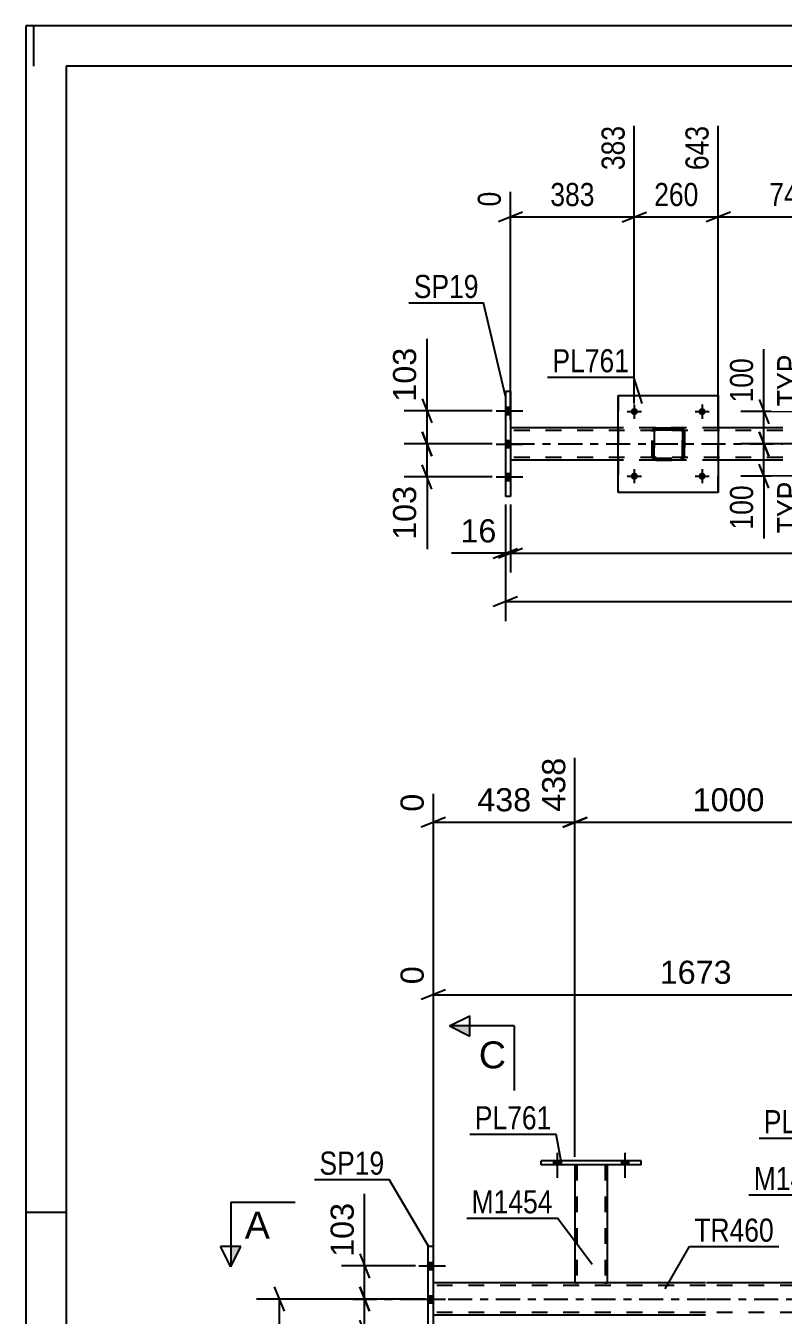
# Model space of a CAD drawing. Header units: millimetres. Extents: x 0 to 841, y 0 to 594.
# Drawn here: x 0 to 93.9, y 434.3 to 594 of the extents above; entities that cross this region are included whole.
import ezdxf

# ---------------------------------------------------------------- set-up
doc = ezdxf.new("R2010")
doc.units = ezdxf.units.MM
doc.linetypes.add('DXK_LINE_DOT2', pattern=[3.9198, 1.9599, -1.9599])
doc.linetypes.add('DXK_LINE_DOT3', pattern=[5.9187, 2.979, -0.9799, 0.9799, -0.9799])
doc.styles.add('Arial', font='ARIAL.TTF', dxfattribs={"height": 0.2})
doc.styles.add('Arial Narrow', font='ARIALN.TTF', dxfattribs={"height": 0.2})

# ---------------------------------------------------------------- blocks, each defined once
blk = doc.blocks.new('Unknown-318465270-1113')
at = {"color": 5, "linetype": 'Continuous'}
for p, q in [((841, 594), (0, 594)), ((0, 594), (0, 0)), ((1, 589), (1, 594)), ((836, 589), (5, 589)), ((5, 589), (5, 5)), ((5, 447), (0, 447))]:
    blk.add_line(p, q, dxfattribs=at)
blk = doc.blocks.new('Part-318465270-4430 - 4424')
at = {"color": 2, "linetype": 'Continuous'}
for p, q in [((49.87, 429.78), (49.87, 442.78)), ((50.51, 442.78), (49.87, 442.78)), ((50.51, 429.78), (50.51, 442.78)), ((49.87, 429.78), (50.51, 429.78))]:
    blk.add_line(p, q, dxfattribs=at)
blk = doc.blocks.new('Bolt-318465270-4608 - 4424')
at = {"linetype": 'Continuous'}
for points in [[(50.51, 439.94), (50.51, 440.82), (49.87, 440.82), (49.87, 439.94)], [(50.51, 439.94), (50.51, 440.82), (49.87, 440.82), (49.87, 439.94)], [(50.51, 439.94), (50.51, 440.82), (49.87, 440.82), (49.87, 439.94)], [(50.51, 435.82), (50.51, 436.7), (49.87, 436.7), (49.87, 435.82)], [(50.51, 435.82), (50.51, 436.7), (49.87, 436.7), (49.87, 435.82)], [(50.51, 431.74), (50.51, 432.62), (49.87, 432.62), (49.87, 431.74)], [(50.51, 431.74), (50.51, 432.62), (49.87, 432.62), (49.87, 431.74)], [(50.51, 431.74), (50.51, 432.62), (49.87, 432.62), (49.87, 431.74)]]:
    blk.add_hatch(color=1, dxfattribs=at).paths.add_polyline_path(points)
at = {"color": 1, "linetype": 'Continuous'}
for p, q in [((49.87, 440.82), (50.51, 440.82)), ((49.87, 440.82), (50.51, 440.82)), ((49.87, 440.82), (50.51, 440.82)), ((48.71, 440.38), (52.03, 440.38)), ((48.71, 440.38), (52.03, 440.38)), ((48.71, 440.38), (52.03, 440.38)), ((49.87, 439.94), (50.51, 439.94)), ((49.87, 439.94), (50.51, 439.94)), ((49.87, 439.94), (50.51, 439.94)), ((48.71, 436.26), (52.03, 436.26)), ((48.71, 436.26), (52.03, 436.26)), ((49.87, 436.7), (50.51, 436.7)), ((49.87, 436.7), (50.51, 436.7)), ((49.87, 435.82), (50.51, 435.82)), ((49.87, 435.82), (50.51, 435.82)), ((48.71, 432.18), (52.03, 432.18)), ((48.71, 432.18), (52.03, 432.18)), ((48.71, 432.18), (52.03, 432.18)), ((49.87, 432.62), (50.51, 432.62)), ((49.87, 432.62), (50.51, 432.62)), ((49.87, 432.62), (50.51, 432.62)), ((49.87, 431.74), (50.51, 431.74)), ((49.87, 431.74), (50.51, 431.74)), ((49.87, 431.74), (50.51, 431.74))]:
    blk.add_line(p, q, dxfattribs=at)
blk = doc.blocks.new('Bolt-318465270-4866 - 4424')
at = {"linetype": 'Continuous'}
for points in [[(65.41, 452.92), (66.29, 452.92), (66.29, 453.4), (65.41, 453.4)], [(73.81, 452.92), (74.69, 452.92), (74.69, 453.4), (73.81, 453.4)]]:
    blk.add_hatch(color=1, dxfattribs=at).paths.add_polyline_path(points)
at = {"color": 1, "linetype": 'Continuous'}
for p, q in [((65.85, 454.4), (65.85, 451.28)), ((74.25, 454.4), (74.25, 451.28)), ((65.41, 453.4), (65.41, 452.92)), ((66.29, 453.4), (66.29, 452.92)), ((73.81, 453.4), (73.81, 452.92)), ((74.69, 453.4), (74.69, 452.92))]:
    blk.add_line(p, q, dxfattribs=at)
blk = doc.blocks.new('Part-318465270-4756 - 4424')
at = {"color": 2, "linetype": 'Continuous'}
for p, q in [((68.05, 452.92), (68.04, 438.28)), ((72.05, 452.92), (72.04, 438.28)), ((68.08, 438.28), (68.04, 438.28)), ((68.18, 438.28), (68.08, 438.28)), ((68.34, 438.28), (68.18, 438.28)), ((71.75, 438.28), (68.34, 438.28)), ((71.9, 438.28), (71.75, 438.28)), ((72.01, 438.28), (71.9, 438.28)), ((72.04, 438.28), (72.01, 438.28))]:
    blk.add_line(p, q, dxfattribs=at)
at = {"color": 7, "linetype": 'DXK_LINE_DOT2'}
for p, q in [((68.05, 452.92), (68.05, 452.92)), ((68.05, 452.92), (68.05, 452.92)), ((68.05, 452.92), (68.05, 452.92)), ((68.09, 452.92), (68.05, 452.92)), ((68.05, 452.92), (68.09, 452.92)), ((68.19, 452.92), (68.09, 452.92)), ((68.09, 452.92), (68.19, 452.92)), ((68.31, 452.92), (68.19, 452.92)), ((68.19, 452.92), (68.35, 452.92)), ((68.29, 452.92), (68.28, 438.28)), ((68.29, 452.92), (68.29, 452.92)), ((68.31, 452.92), (68.29, 452.92)), ((68.29, 452.92), (68.31, 452.92)), ((71.75, 452.92), (68.31, 452.92)), ((68.36, 452.92), (68.31, 452.92)), ((68.31, 452.92), (68.36, 452.92)), ((71.75, 452.92), (68.35, 452.92)), ((71.66, 452.92), (68.36, 452.92)), ((68.36, 452.92), (68.44, 452.92)), ((71.74, 452.92), (68.44, 452.92)), ((71.74, 452.92), (71.66, 452.92)), ((71.79, 452.92), (71.74, 452.92)), ((71.74, 452.92), (71.79, 452.92)), ((71.75, 452.92), (71.91, 452.92)), ((71.91, 452.92), (71.75, 452.92)), ((71.81, 452.92), (71.79, 452.92)), ((71.79, 452.92), (71.81, 452.92)), ((71.81, 452.92), (71.8, 438.28)), ((71.81, 452.92), (71.81, 452.92)), ((71.91, 452.92), (72.01, 452.92)), ((72.01, 452.92), (71.91, 452.92)), ((72.01, 452.92), (72.05, 452.92)), ((72.05, 452.92), (72.01, 452.92)), ((72.05, 452.92), (72.05, 452.92)), ((72.05, 452.92), (72.05, 452.92)), ((72.05, 452.92), (72.05, 452.92)), ((68.04, 438.28), (68.08, 438.28)), ((68.08, 438.28), (68.18, 438.28)), ((68.18, 438.28), (68.34, 438.28)), ((68.3, 438.28), (68.28, 438.28)), ((68.28, 438.28), (68.3, 438.28)), ((68.35, 438.28), (68.3, 438.28)), ((68.3, 438.28), (68.34, 438.28)), ((71.75, 438.28), (68.34, 438.28)), ((68.34, 438.28), (68.35, 438.28)), ((71.66, 438.28), (68.35, 438.28)), ((68.35, 438.28), (68.43, 438.28)), ((71.73, 438.28), (68.43, 438.28)), ((71.73, 438.28), (71.66, 438.28)), ((71.79, 438.28), (71.73, 438.28)), ((71.73, 438.28), (71.79, 438.28)), ((71.75, 438.28), (71.9, 438.28)), ((71.8, 438.28), (71.79, 438.28)), ((71.79, 438.28), (71.8, 438.28)), ((71.9, 438.28), (72.01, 438.28)), ((72.01, 438.28), (72.04, 438.28))]:
    blk.add_line(p, q, dxfattribs=at)
blk = doc.blocks.new('Part-318465270-4761 - 4424')
at = {"color": 2, "linetype": 'Continuous'}
for p, q in [((63.85, 452.92), (63.85, 453.4)), ((76.25, 453.4), (63.85, 453.4)), ((76.25, 452.92), (63.85, 452.92)), ((76.25, 452.92), (76.25, 453.4))]:
    blk.add_line(p, q, dxfattribs=at)
blk = doc.blocks.new('Part-318465270-4766 - 4424')
at = {"color": 2, "linetype": 'Continuous'}
for p, q in [((68.04, 438.28), (50.51, 438.28)), ((84.25, 438.28), (72.04, 438.28)), ((106.11, 438.28), (84.35, 438.28)), ((84.25, 434.28), (50.51, 434.28))]:
    blk.add_line(p, q, dxfattribs=at)
at = {"color": 7, "linetype": 'DXK_LINE_DOT2'}
for p, q in [((50.51, 434.28), (50.51, 438.28)), ((84.25, 437.96), (50.51, 437.96)), ((72.04, 438.28), (68.04, 438.28)), ((769.64, 437.96), (84.35, 437.96)), ((84.25, 434.6), (50.51, 434.6)), ((769.64, 434.6), (84.35, 434.6))]:
    blk.add_line(p, q, dxfattribs=at)
at = {"color": 7, "linetype": 'DXK_LINE_DOT3'}
for p, q in [((40.51, 436.28), (84.25, 436.28)), ((84.35, 436.28), (779.44, 436.28))]:
    blk.add_line(p, q, dxfattribs=at)
blk = doc.blocks.new('Bolt-318465270-4837 - 4424')
at = {"linetype": 'Continuous'}
for points in [[(65.41, 452.92), (66.29, 452.92), (66.29, 453.4), (65.41, 453.4)], [(73.81, 452.92), (74.69, 452.92), (74.69, 453.4), (73.81, 453.4)]]:
    blk.add_hatch(color=1, dxfattribs=at).paths.add_polyline_path(points)
at = {"color": 1, "linetype": 'Continuous'}
for p, q in [((65.85, 454.4), (65.85, 451.28)), ((74.25, 454.4), (74.25, 451.28)), ((65.41, 453.4), (65.41, 452.92)), ((66.29, 453.4), (66.29, 452.92)), ((73.81, 453.4), (73.81, 452.92)), ((74.69, 453.4), (74.69, 452.92))]:
    blk.add_line(p, q, dxfattribs=at)
blk = doc.blocks.new('Part-318465270-6241 - 6175')
at = {"color": 2, "linetype": 'Continuous'}
for p, q in [((73.41, 536.21), (73.41, 548.21)), ((73.41, 548.21), (73.41, 548.21)), ((73.41, 548.21), (85.81, 548.21)), ((85.81, 548.21), (85.81, 536.21)), ((73.41, 536.21), (73.41, 536.21)), ((85.81, 536.21), (73.41, 536.21))]:
    blk.add_line(p, q, dxfattribs=at)
at = {"color": 7, "linetype": 'DXK_LINE_DOT2'}
for p, q in [((73.41, 548.21), (73.41, 536.21)), ((73.41, 548.21), (73.41, 548.21)), ((85.81, 536.21), (85.81, 548.21)), ((73.41, 536.21), (73.41, 536.21))]:
    blk.add_line(p, q, dxfattribs=at)
blk = doc.blocks.new('Part-318465270-6242 - 6175')
at = {"color": 7, "linetype": 'DXK_LINE_DOT2'}
for p, q in [((77.61, 543.73), (77.64, 543.92)), ((77.65, 543.92), (77.61, 543.73)), ((77.61, 540.69), (77.61, 543.73)), ((77.61, 543.73), (77.61, 543.73)), ((77.61, 540.69), (77.61, 543.73)), ((77.85, 543.73), (77.87, 543.82)), ((77.86, 543.82), (77.85, 543.73)), ((77.85, 540.69), (77.85, 543.73)), ((77.85, 543.73), (77.85, 543.73)), ((77.85, 543.73), (77.85, 540.69)), ((77.92, 543.9), (77.86, 543.82)), ((77.87, 543.82), (77.92, 543.9)), ((77.9, 544.18), (78.09, 544.21)), ((78.09, 544.21), (77.91, 544.18)), ((77.92, 543.9), (78, 543.95)), ((77.99, 543.95), (77.92, 543.9)), ((78.09, 543.97), (77.99, 543.95)), ((78, 543.95), (78.09, 543.97)), ((78.09, 544.21), (81.13, 544.21)), ((78.09, 544.21), (78.09, 544.21)), ((78.09, 544.21), (81.13, 544.21)), ((78.09, 543.97), (81.13, 543.97)), ((78.09, 543.97), (78.09, 543.97)), ((81.13, 543.97), (78.09, 543.97)), ((81.13, 544.21), (81.13, 544.21)), ((81.13, 544.21), (81.31, 544.18)), ((81.31, 544.18), (81.13, 544.21)), ((81.13, 543.97), (81.13, 543.97)), ((81.13, 543.97), (81.22, 543.95)), ((81.22, 543.95), (81.13, 543.97)), ((81.22, 543.95), (81.22, 543.95)), ((81.22, 543.95), (81.3, 543.9)), ((81.3, 543.9), (81.22, 543.95)), ((81.3, 543.9), (81.35, 543.82)), ((81.35, 543.82), (81.3, 543.9)), ((81.35, 543.82), (81.37, 543.73)), ((81.37, 543.73), (81.35, 543.82)), ((81.37, 540.69), (81.37, 543.73)), ((81.37, 543.73), (81.37, 543.73)), ((81.37, 543.73), (81.37, 540.69)), ((81.57, 543.92), (81.61, 543.73)), ((81.61, 543.73), (81.57, 543.92)), ((81.61, 540.69), (81.61, 543.73)), ((81.61, 543.73), (81.61, 543.73)), ((81.61, 543.73), (81.61, 540.69)), ((77.61, 540.69), (77.61, 540.69)), ((77.64, 540.51), (77.61, 540.69)), ((77.61, 540.69), (77.65, 540.51)), ((77.85, 540.69), (77.85, 540.69)), ((77.87, 540.6), (77.85, 540.69)), ((77.85, 540.69), (77.86, 540.6)), ((77.86, 540.6), (77.92, 540.52)), ((77.92, 540.52), (77.87, 540.6)), ((77.9, 540.25), (77.91, 540.25)), ((78.09, 540.21), (77.9, 540.25)), ((77.91, 540.25), (78.09, 540.21)), ((78, 540.47), (77.92, 540.52)), ((77.92, 540.52), (77.99, 540.47)), ((77.99, 540.47), (78.09, 540.45)), ((78.09, 540.45), (78, 540.47)), ((78.09, 540.45), (81.13, 540.45)), ((78.09, 540.45), (78.09, 540.45)), ((78.09, 540.45), (81.13, 540.45)), ((78.09, 540.21), (81.13, 540.21)), ((78.09, 540.21), (78.09, 540.21)), ((78.09, 540.21), (81.13, 540.21)), ((81.22, 540.47), (81.13, 540.45)), ((81.13, 540.45), (81.22, 540.47)), ((81.13, 540.45), (81.13, 540.45)), ((81.31, 540.25), (81.13, 540.21)), ((81.13, 540.21), (81.31, 540.25)), ((81.13, 540.21), (81.13, 540.21)), ((81.3, 540.52), (81.22, 540.47)), ((81.22, 540.47), (81.3, 540.52)), ((81.35, 540.6), (81.3, 540.52)), ((81.3, 540.52), (81.35, 540.6)), ((81.37, 540.69), (81.35, 540.6)), ((81.35, 540.6), (81.37, 540.69)), ((81.37, 540.69), (81.37, 540.69)), ((81.61, 540.69), (81.57, 540.51)), ((81.57, 540.51), (81.61, 540.69)), ((81.61, 540.69), (81.61, 540.69))]:
    blk.add_line(p, q, dxfattribs=at)
at = {"color": 7, "linetype": 'DXK_LINE_DOT3'}
blk.add_line((79.61, 542.21), (79.6, 542.21), dxfattribs=at)
at = {"color": 7, "linetype": 'DXK_LINE_DOT2'}
for centre, start, end in [((78.09, 543.73), 112.5, 157.5), ((78.09, 543.73), 112.5, 157.5), ((81.13, 543.73), 22.5, 67.5), ((81.13, 543.73), 22.5, 67.5), ((78.09, 540.69), 202.5, 247.5), ((78.09, 540.69), 202.5, 247.5), ((81.13, 540.69), 292.5, 337.5), ((81.13, 540.69), 292.5, 337.5)]:
    blk.add_arc(centre, 0.48, start, end, dxfattribs=at)
blk = doc.blocks.new('Bolt-318465270-6185 - 6175')
at = {"linetype": 'Continuous'}
for points in [[(74.97, 546.21), (74.98, 546.3), (75.01, 546.39), (75.05, 546.47), (75.12, 546.54), (75.19, 546.59), (75.27, 546.63), (75.36, 546.65), (75.46, 546.65), (75.55, 546.63), (75.63, 546.59), (75.71, 546.54), (75.77, 546.47), (75.81, 546.39), (75.84, 546.3), (75.85, 546.21), (75.84, 546.12), (75.81, 546.03), (75.77, 545.95), (75.71, 545.89), (75.63, 545.83), (75.55, 545.79), (75.46, 545.78), (75.36, 545.78), (75.27, 545.79), (75.19, 545.83), (75.12, 545.89), (75.05, 545.95), (75.01, 546.03), (74.98, 546.12)], [(83.37, 546.21), (83.38, 546.3), (83.41, 546.39), (83.45, 546.47), (83.52, 546.54), (83.59, 546.59), (83.67, 546.63), (83.76, 546.65), (83.86, 546.65), (83.95, 546.63), (84.03, 546.59), (84.11, 546.54), (84.17, 546.47), (84.21, 546.39), (84.24, 546.3), (84.25, 546.21), (84.24, 546.12), (84.21, 546.03), (84.17, 545.95), (84.11, 545.89), (84.03, 545.83), (83.95, 545.79), (83.86, 545.78), (83.76, 545.78), (83.67, 545.79), (83.59, 545.83), (83.52, 545.89), (83.45, 545.95), (83.41, 546.03), (83.38, 546.12)]]:
    blk.add_hatch(color=1, dxfattribs=at).paths.add_polyline_path(points)
at = {"color": 1, "linetype": 'Continuous'}
for p, q in [((75.41, 547.09), (75.41, 545.33)), ((83.81, 547.09), (83.81, 545.33)), ((74.53, 546.21), (76.29, 546.21)), ((82.93, 546.21), (84.69, 546.21))]:
    blk.add_line(p, q, dxfattribs=at)
blk = doc.blocks.new('Bolt-318465270-6186 - 6175')
at = {"linetype": 'Continuous'}
for points in [[(74.97, 538.21), (74.98, 538.3), (75.01, 538.39), (75.05, 538.47), (75.12, 538.54), (75.19, 538.59), (75.27, 538.63), (75.36, 538.65), (75.46, 538.65), (75.55, 538.63), (75.63, 538.59), (75.71, 538.54), (75.77, 538.47), (75.81, 538.39), (75.84, 538.3), (75.85, 538.21), (75.84, 538.12), (75.81, 538.03), (75.77, 537.95), (75.71, 537.89), (75.63, 537.83), (75.55, 537.79), (75.46, 537.78), (75.36, 537.78), (75.27, 537.79), (75.19, 537.83), (75.12, 537.89), (75.05, 537.95), (75.01, 538.03), (74.98, 538.12)], [(83.37, 538.21), (83.38, 538.3), (83.41, 538.39), (83.45, 538.47), (83.52, 538.54), (83.59, 538.59), (83.67, 538.63), (83.76, 538.65), (83.86, 538.65), (83.95, 538.63), (84.03, 538.59), (84.11, 538.54), (84.17, 538.47), (84.21, 538.39), (84.24, 538.3), (84.25, 538.21), (84.24, 538.12), (84.21, 538.03), (84.17, 537.95), (84.11, 537.89), (84.03, 537.83), (83.95, 537.79), (83.86, 537.78), (83.76, 537.78), (83.67, 537.79), (83.59, 537.83), (83.52, 537.89), (83.45, 537.95), (83.41, 538.03), (83.38, 538.12)]]:
    blk.add_hatch(color=1, dxfattribs=at).paths.add_polyline_path(points)
at = {"color": 1, "linetype": 'Continuous'}
for p, q in [((75.41, 539.09), (75.41, 537.33)), ((83.81, 539.09), (83.81, 537.33)), ((74.53, 538.21), (76.29, 538.21)), ((82.93, 538.21), (84.69, 538.21))]:
    blk.add_line(p, q, dxfattribs=at)
blk = doc.blocks.new('Bolt-318465270-6228 - 6175')
at = {"linetype": 'Continuous'}
for points in [[(59.43, 546.75), (59.43, 545.87), (60.07, 545.87), (60.07, 546.75)], [(59.43, 546.75), (59.43, 545.87), (60.07, 545.87), (60.07, 546.75)], [(59.43, 546.75), (59.43, 545.87), (60.07, 545.87), (60.07, 546.75)], [(59.43, 542.63), (59.43, 541.75), (60.07, 541.75), (60.07, 542.63)], [(59.43, 542.63), (59.43, 541.75), (60.07, 541.75), (60.07, 542.63)], [(59.43, 538.55), (59.43, 537.67), (60.07, 537.67), (60.07, 538.55)], [(59.43, 538.55), (59.43, 537.67), (60.07, 537.67), (60.07, 538.55)], [(59.43, 538.55), (59.43, 537.67), (60.07, 537.67), (60.07, 538.55)]]:
    blk.add_hatch(color=1, dxfattribs=at).paths.add_polyline_path(points)
at = {"color": 1, "linetype": 'Continuous'}
for p, q in [((58.27, 546.31), (61.59, 546.31)), ((58.27, 546.31), (61.59, 546.31)), ((58.27, 546.31), (61.59, 546.31)), ((59.43, 546.75), (60.07, 546.75)), ((59.43, 546.75), (60.07, 546.75)), ((59.43, 546.75), (60.07, 546.75)), ((59.43, 545.87), (60.07, 545.87)), ((59.43, 545.87), (60.07, 545.87)), ((59.43, 545.87), (60.07, 545.87)), ((58.27, 542.19), (61.59, 542.19)), ((58.27, 542.19), (61.59, 542.19)), ((59.43, 542.63), (60.07, 542.63)), ((59.43, 542.63), (60.07, 542.63)), ((59.43, 541.75), (60.07, 541.75)), ((59.43, 541.75), (60.07, 541.75)), ((59.43, 538.55), (60.07, 538.55)), ((59.43, 538.55), (60.07, 538.55)), ((59.43, 538.55), (60.07, 538.55)), ((58.27, 538.11), (61.59, 538.11)), ((58.27, 538.11), (61.59, 538.11)), ((58.27, 538.11), (61.59, 538.11)), ((59.43, 537.67), (60.07, 537.67)), ((59.43, 537.67), (60.07, 537.67)), ((59.43, 537.67), (60.07, 537.67))]:
    blk.add_line(p, q, dxfattribs=at)
blk = doc.blocks.new('Part-318465270-6236 - 6175')
at = {"color": 2, "linetype": 'Continuous'}
for p, q in [((73.41, 544.21), (60.07, 544.21)), ((93.81, 544.21), (85.81, 544.21)), ((73.41, 540.21), (60.07, 540.21)), ((93.81, 540.21), (85.81, 540.21))]:
    blk.add_line(p, q, dxfattribs=at)
at = {"color": 7, "linetype": 'DXK_LINE_DOT2'}
for p, q in [((60.07, 544.21), (60.07, 540.21)), ((93.81, 543.89), (60.07, 543.89)), ((85.81, 544.21), (73.41, 544.21)), ((93.81, 540.53), (60.07, 540.53)), ((85.81, 540.21), (73.41, 540.21))]:
    blk.add_line(p, q, dxfattribs=at)
at = {"color": 7, "linetype": 'DXK_LINE_DOT3'}
blk.add_line((60.07, 542.21), (93.81, 542.21), dxfattribs=at)
blk = doc.blocks.new('Part-318465270-6424 - 6175')
at = {"color": 2, "linetype": 'Continuous'}
for p, q in [((60.07, 548.71), (59.43, 548.71)), ((59.43, 548.71), (59.43, 535.71)), ((60.07, 548.71), (60.07, 535.71)), ((60.07, 535.71), (59.43, 535.71))]:
    blk.add_line(p, q, dxfattribs=at)
blk = doc.blocks.new('StraightDimension-318465270-5603 - 4424')
at = {"color": 7, "linetype": 'Continuous'}
for p, q in [((41.39, 441.88), (42.59, 438.88)), ((48.28, 440.38), (39.14, 440.38)), ((41.99, 436.28), (41.99, 440.38)), ((42.59, 434.78), (41.39, 437.78)), ((48.87, 436.28), (39.14, 436.28))]:
    blk.add_line(p, q, dxfattribs=at)
at = {"color": 0}
blk.add_wipeout([(41.24, 448.78), (37.04, 448.78), (37.04, 440.91), (41.24, 440.91)], dxfattribs=at)
at = {"color": 7, "linetype": 'Continuous'}
blk.add_line((41.99, 440.38), (41.99, 449.3), dxfattribs=at)
blk.add_line((41.99, 440.38), (41.99, 449.3), dxfattribs=at)
at = {"color": 3, "style": 'Arial'}
blk.add_text('103', height=2.865, rotation=90.0002, dxfattribs=at).set_placement((40.64, 441.51))
blk = doc.blocks.new('StraightDimension-318465270-5611 - 4424')
at = {"color": 7, "linetype": 'Continuous'}
for p, q in [((41.39, 437.78), (42.59, 434.78)), ((48.87, 436.28), (39.14, 436.28)), ((41.99, 432.18), (41.99, 436.28)), ((42.59, 430.68), (41.39, 433.68)), ((48.25, 432.18), (39.14, 432.18))]:
    blk.add_line(p, q, dxfattribs=at)
at = {"color": 0}
blk.add_wipeout([(41.24, 431.66), (37.04, 431.66), (37.04, 423.79), (41.24, 423.79)], dxfattribs=at)
at = {"color": 7, "linetype": 'Continuous'}
blk.add_line((41.99, 432.18), (41.99, 423.26), dxfattribs=at)
blk.add_line((41.99, 432.18), (41.99, 423.26), dxfattribs=at)
at = {"color": 3, "style": 'Arial'}
blk.add_text('103', height=2.865, rotation=90.0002, dxfattribs=at).set_placement((40.64, 424.39))
blk = doc.blocks.new('StraightDimension-318465270-5429 - 4424')
at = {"color": 7, "linetype": 'Continuous'}
for p, q in [((68.05, 453.92), (68.05, 503.32)), ((50.51, 439.28), (50.51, 498.87)), ((52.01, 495.95), (49.01, 494.75)), ((50.51, 495.35), (68.05, 495.35)), ((66.55, 494.75), (69.55, 495.95))]:
    blk.add_line(p, q, dxfattribs=at)
at = {"color": 0}
blk.add_wipeout([(63.22, 496.1), (63.22, 500.3), (55.35, 500.3), (55.35, 496.1)], dxfattribs=at)
at = {"color": 0, "linetype": 'Continuous'}
blk.add_wipeout([(49.91, 499.47), (45.71, 499.47), (45.71, 496.05), (49.91, 496.05)], dxfattribs=at)
at = {"color": 3, "linetype": 'Continuous', "style": 'Arial'}
blk.add_text('0', height=2.87, rotation=90.0002, dxfattribs=at).set_placement((49.31, 496.65))
at = {"color": 3, "style": 'Arial'}
blk.add_text('438', height=2.865, dxfattribs=at).set_placement((55.95, 496.7))
at = {"color": 0, "linetype": 'Continuous'}
blk.add_wipeout([(67.45, 503.92), (63.25, 503.92), (63.25, 496.05), (67.45, 496.05)], dxfattribs=at)
at = {"color": 3, "linetype": 'Continuous', "style": 'Arial'}
blk.add_text('438', height=2.865, rotation=90.0002, dxfattribs=at).set_placement((66.85, 496.65))
blk = doc.blocks.new('StraightDimension-318465270-5164 - 4424')
at = {"color": 7, "linetype": 'Continuous'}
for p, q in [((115.5, 435.28), (115.5, 484.17)), ((50.51, 439.28), (50.51, 477.5)), ((52.01, 474.58), (49.01, 473.38)), ((114, 473.38), (117, 474.58)), ((50.51, 473.98), (115.5, 473.98))]:
    blk.add_line(p, q, dxfattribs=at)
at = {"color": 0, "linetype": 'Continuous'}
for points in [[(114.9, 484.77), (110.7, 484.77), (110.7, 474.68), (114.9, 474.68)], [(49.91, 478.1), (45.71, 478.1), (45.71, 474.68), (49.91, 474.68)]]:
    blk.add_wipeout(points, dxfattribs=at)
at = {"color": 0}
blk.add_wipeout([(88.05, 474.73), (88.05, 478.93), (77.96, 478.93), (77.96, 474.73)], dxfattribs=at)
at = {"color": 3, "linetype": 'Continuous', "style": 'Arial'}
for s, height, p in [('1673', 2.865, (114.3, 475.28)), ('0', 2.87, (49.31, 475.28))]:
    blk.add_text(s, height=height, rotation=90.0002, dxfattribs=at).set_placement(p)
at = {"color": 3, "style": 'Arial'}
blk.add_text('1673', height=2.865, dxfattribs=at).set_placement((78.56, 475.33))
blk = doc.blocks.new('StraightDimension-318465270-5577 - 4424')
at = {"color": 7, "linetype": 'Continuous'}
for p, q in [((106.11, 453.91), (106.11, 505.54)), ((68.05, 453.92), (68.05, 503.32)), ((69.55, 495.95), (66.55, 494.75)), ((68.05, 495.35), (106.11, 495.35)), ((104.61, 494.75), (107.61, 495.95))]:
    blk.add_line(p, q, dxfattribs=at)
at = {"color": 0, "linetype": 'Continuous'}
blk.add_wipeout([(105.51, 506.14), (101.31, 506.14), (101.31, 496.05), (105.51, 496.05)], dxfattribs=at)
at = {"color": 0}
blk.add_wipeout([(92.13, 496.1), (92.13, 500.3), (82.03, 500.3), (82.03, 496.1)], dxfattribs=at)
at = {"color": 3, "linetype": 'Continuous', "style": 'Arial'}
blk.add_text('1438', height=2.865, rotation=90.0002, dxfattribs=at).set_placement((104.91, 496.65))
at = {"color": 3, "style": 'Arial'}
blk.add_text('1000', height=2.865, dxfattribs=at).set_placement((82.63, 496.7))
blk = doc.blocks.new('StraightDimension-318465270-6018 - 4424')
at = {"color": 7, "linetype": 'Continuous'}
for p, q in [((32.04, 434.78), (30.84, 437.78)), ((49.51, 436.28), (28.59, 436.28)), ((31.44, 310.42), (31.44, 436.28)), ((30.84, 311.92), (32.04, 308.92)), ((93.15, 310.42), (28.59, 310.42))]:
    blk.add_line(p, q, dxfattribs=at)
at = {"color": 0}
blk.add_wipeout([(30.69, 378.4), (26.49, 378.4), (26.49, 368.31), (30.69, 368.31)], dxfattribs=at)
at = {"color": 3, "style": 'Arial'}
blk.add_text('3147', height=2.865, rotation=90.0002, dxfattribs=at).set_placement((30.09, 368.91))
blk = doc.blocks.new('StraightDimension-318465270-6450 - 6175')
at = {"color": 7, "linetype": 'Continuous'}
for p, q in [((90.87, 543.71), (92.07, 540.71)), ((102.91, 542.21), (88.62, 542.21)), ((91.47, 538.21), (91.47, 542.21)), ((92.07, 536.71), (90.87, 539.71)), ((102.91, 538.21), (88.62, 538.21))]:
    blk.add_line(p, q, dxfattribs=at)
at = {"color": 0}
blk.add_wipeout([(90.72, 537.69), (86.52, 537.69), (86.52, 531), (90.72, 531)], dxfattribs=at)
at = {"color": 0, "linetype": 'Continuous'}
blk.add_wipeout([(96.57, 538.14), (92.37, 538.14), (92.37, 530.55), (96.57, 530.55)], dxfattribs=at)
at = {"color": 7, "linetype": 'Continuous'}
blk.add_line((91.47, 538.21), (91.47, 530.48), dxfattribs=at)
blk.add_line((91.47, 538.21), (91.47, 530.48), dxfattribs=at)
at = {"color": 3, "style": 'Arial Narrow'}
blk.add_text('100', height=2.863, rotation=90.0002, dxfattribs=at).set_placement((90.12, 531.6))
at = {"color": 3, "linetype": 'Continuous', "style": 'Arial Narrow'}
blk.add_text('TYP', height=2.863, rotation=90.0002, dxfattribs=at).set_placement((95.97, 531.15))
blk = doc.blocks.new('StraightDimension-318465270-6526 - 6175')
at = {"color": 7, "linetype": 'Continuous'}
for p, q in [((60.07, 534.71), (60.07, 526.26)), ((61.57, 529.26), (58.57, 528.06)), ((60.07, 528.66), (769.64, 528.66))]:
    blk.add_line(p, q, dxfattribs=at)
blk = doc.blocks.new('StraightDimension-318465270-6435 - 6175')
at = {"color": 7, "linetype": 'Continuous'}
for p, q in [((90.87, 547.71), (92.07, 544.71)), ((102.91, 546.21), (88.62, 546.21)), ((91.47, 542.21), (91.47, 546.21)), ((92.07, 540.71), (90.87, 543.71)), ((102.91, 542.21), (88.62, 542.21))]:
    blk.add_line(p, q, dxfattribs=at)
at = {"color": 0}
blk.add_wipeout([(90.72, 553.42), (86.52, 553.42), (86.52, 546.74), (90.72, 546.74)], dxfattribs=at)
at = {"color": 0, "linetype": 'Continuous'}
blk.add_wipeout([(96.57, 553.87), (92.37, 553.87), (92.37, 546.29), (96.57, 546.29)], dxfattribs=at)
at = {"color": 7, "linetype": 'Continuous'}
blk.add_line((91.47, 546.21), (91.47, 553.95), dxfattribs=at)
blk.add_line((91.47, 546.21), (91.47, 553.95), dxfattribs=at)
at = {"color": 3, "style": 'Arial Narrow'}
blk.add_text('100', height=2.863, rotation=90.0002, dxfattribs=at).set_placement((90.12, 547.34))
at = {"color": 3, "linetype": 'Continuous', "style": 'Arial Narrow'}
blk.add_text('TYP', height=2.863, rotation=90.0002, dxfattribs=at).set_placement((95.97, 546.89))
blk = doc.blocks.new('StraightDimension-318465270-6495 - 6175')
at = {"color": 7, "linetype": 'Continuous'}
for p, q in [((57.8, 546.31), (46.87, 546.31)), ((49.12, 547.81), (50.32, 544.81)), ((49.72, 542.21), (49.72, 546.31)), ((50.32, 540.71), (49.12, 543.71)), ((57.8, 542.21), (46.87, 542.21))]:
    blk.add_line(p, q, dxfattribs=at)
at = {"color": 0}
blk.add_wipeout([(48.97, 554.71), (44.77, 554.71), (44.77, 546.84), (48.97, 546.84)], dxfattribs=at)
at = {"color": 7, "linetype": 'Continuous'}
blk.add_line((49.72, 546.31), (49.72, 555.23), dxfattribs=at)
blk.add_line((49.72, 546.31), (49.72, 555.23), dxfattribs=at)
at = {"color": 3, "style": 'Arial'}
blk.add_text('103', height=2.865, rotation=90.0002, dxfattribs=at).set_placement((48.37, 547.44))
blk = doc.blocks.new('StraightDimension-318465270-6505 - 6175')
at = {"color": 7, "linetype": 'Continuous'}
for p, q in [((49.12, 543.71), (50.32, 540.71)), ((57.8, 542.21), (46.87, 542.21)), ((49.72, 538.11), (49.72, 542.21)), ((50.32, 536.61), (49.12, 539.61)), ((57.8, 538.11), (46.87, 538.11))]:
    blk.add_line(p, q, dxfattribs=at)
at = {"color": 0}
blk.add_wipeout([(48.97, 537.59), (44.77, 537.59), (44.77, 529.72), (48.97, 529.72)], dxfattribs=at)
at = {"color": 7, "linetype": 'Continuous'}
blk.add_line((49.72, 538.11), (49.72, 529.19), dxfattribs=at)
blk.add_line((49.72, 538.11), (49.72, 529.19), dxfattribs=at)
at = {"color": 3, "style": 'Arial'}
blk.add_text('103', height=2.865, rotation=90.0002, dxfattribs=at).set_placement((48.37, 530.32))
blk = doc.blocks.new('StraightDimension-318465270-6536 - 6175')
at = {"color": 7, "linetype": 'Continuous'}
for p, q in [((59.43, 534.71), (59.43, 526.26)), ((60.07, 534.71), (60.07, 526.26)), ((57.93, 528.06), (60.93, 529.26)), ((61.57, 529.26), (58.57, 528.06)), ((59.43, 528.66), (60.07, 528.66))]:
    blk.add_line(p, q, dxfattribs=at)
at = {"color": 0}
blk.add_wipeout([(58.91, 529.41), (58.91, 533.61), (53.26, 533.61), (53.26, 529.41)], dxfattribs=at)
at = {"color": 7, "linetype": 'Continuous'}
blk.add_line((59.43, 528.66), (52.74, 528.66), dxfattribs=at)
blk.add_line((59.43, 528.66), (52.74, 528.66), dxfattribs=at)
at = {"color": 3, "style": 'Arial'}
blk.add_text('16', height=2.865, dxfattribs=at).set_placement((53.86, 530.01))
blk = doc.blocks.new('StraightDimension-318465270-7015 - 6175')
at = {"color": 7, "linetype": 'Continuous'}
for p, q in [((85.81, 545.21), (85.81, 581.6)), ((103.91, 547.21), (103.91, 578.93)), ((87.31, 570.92), (84.31, 569.72)), ((85.81, 570.32), (103.91, 570.32)), ((102.41, 569.72), (105.41, 570.92))]:
    blk.add_line(p, q, dxfattribs=at)
at = {"color": 0, "linetype": 'Continuous'}
blk.add_wipeout([(103.31, 579.53), (99.11, 579.53), (99.11, 571.02), (103.31, 571.02)], dxfattribs=at)
at = {"color": 0}
blk.add_wipeout([(98.2, 571.07), (98.2, 575.27), (91.52, 575.27), (91.52, 571.07)], dxfattribs=at)
at = {"color": 3, "linetype": 'Continuous', "style": 'Arial Narrow'}
blk.add_text('1383', height=2.863, rotation=90.0002, dxfattribs=at).set_placement((102.71, 571.62))
at = {"color": 3, "style": 'Arial Narrow'}
blk.add_text('740', height=2.863, dxfattribs=at).set_placement((92.12, 571.67))
blk = doc.blocks.new('StraightDimension-318465270-7028 - 6175')
at = {"color": 7, "linetype": 'Continuous'}
for p, q in [((75.41, 547.21), (75.41, 581.6)), ((85.81, 545.21), (85.81, 581.6)), ((73.91, 569.72), (76.91, 570.92)), ((75.41, 570.32), (85.81, 570.32)), ((87.31, 570.92), (84.31, 569.72))]:
    blk.add_line(p, q, dxfattribs=at)
at = {"color": 0}
blk.add_wipeout([(83.95, 571.07), (83.95, 575.27), (77.27, 575.27), (77.27, 571.07)], dxfattribs=at)
at = {"color": 3, "style": 'Arial Narrow'}
blk.add_text('260', height=2.863, dxfattribs=at).set_placement((77.87, 571.67))
at = {"color": 0, "linetype": 'Continuous'}
blk.add_wipeout([(85.21, 582.2), (81.01, 582.2), (81.01, 575.52), (85.21, 575.52)], dxfattribs=at)
at = {"color": 3, "linetype": 'Continuous', "style": 'Arial Narrow'}
blk.add_text('643', height=2.863, rotation=90.0002, dxfattribs=at).set_placement((84.61, 576.12))
blk = doc.blocks.new('StraightDimension-318465270-7041 - 6175')
at = {"color": 7, "linetype": 'Continuous'}
for p, q in [((75.41, 547.21), (75.41, 581.6)), ((60.07, 545.21), (60.07, 573.45)), ((61.57, 570.92), (58.57, 569.72)), ((60.07, 570.32), (75.41, 570.32)), ((73.91, 569.72), (76.91, 570.92))]:
    blk.add_line(p, q, dxfattribs=at)
at = {"color": 0}
blk.add_wipeout([(71.08, 571.07), (71.08, 575.27), (64.4, 575.27), (64.4, 571.07)], dxfattribs=at)
at = {"color": 0, "linetype": 'Continuous'}
blk.add_wipeout([(59.47, 574.05), (55.27, 574.05), (55.27, 571.02), (59.47, 571.02)], dxfattribs=at)
at = {"color": 3, "style": 'Arial Narrow'}
blk.add_text('383', height=2.863, dxfattribs=at).set_placement((65, 571.67))
at = {"color": 3, "linetype": 'Continuous', "style": 'Arial Narrow'}
blk.add_text('0', height=2.86, rotation=90.0002, dxfattribs=at).set_placement((58.87, 571.62))
at = {"color": 0, "linetype": 'Continuous'}
blk.add_wipeout([(74.81, 582.2), (70.61, 582.2), (70.61, 575.52), (74.81, 575.52)], dxfattribs=at)
at = {"color": 3, "linetype": 'Continuous', "style": 'Arial Narrow'}
blk.add_text('383', height=2.863, rotation=90.0002, dxfattribs=at).set_placement((74.21, 576.12))
blk = doc.blocks.new('StraightDimension-318465270-9818 - 6175')
at = {"color": 7, "linetype": 'Continuous'}
for p, q in [((59.43, 534.71), (59.43, 520.27)), ((60.93, 523.27), (57.93, 522.07)), ((59.43, 522.67), (770.28, 522.67))]:
    blk.add_line(p, q, dxfattribs=at)
blk = doc.blocks.new('Mark-318465270-4426 - 4424')
at = {"color": 0}
blk.add_wipeout([(44.43, 451.69), (44.43, 454.69), (36.39, 454.69), (36.39, 451.69)], dxfattribs=at)
blk.add_wipeout([(44.43, 451.69), (44.43, 454.69), (36.39, 454.69), (36.39, 451.69)], dxfattribs=at)
at = {"color": 30, "linetype": 'Continuous'}
for p in [(35.79, 451.09), (49.94, 442.77)]:
    blk.add_line(p, (45.03, 451.09), dxfattribs=at)
at = {"color": 3, "style": 'Arial Narrow'}
blk.add_text('SP19', height=2.863, dxfattribs=at).set_placement((36.39, 451.69))
blk = doc.blocks.new('Mark-318465270-4701 - 4424')
at = {"color": 0}
blk.add_wipeout([(100.97, 456.82), (100.97, 459.82), (91.46, 459.82), (91.46, 456.82)], dxfattribs=at)
blk.add_wipeout([(100.97, 456.82), (100.97, 459.82), (91.46, 459.82), (91.46, 456.82)], dxfattribs=at)
at = {"color": 30, "linetype": 'Continuous'}
for p in [(90.86, 456.22), (102.32, 452.92)]:
    blk.add_line(p, (101.57, 456.22), dxfattribs=at)
at = {"color": 3, "style": 'Arial Narrow'}
blk.add_text('PL761', height=2.863, dxfattribs=at).set_placement((91.46, 456.82))
blk = doc.blocks.new('Mark-318465270-4666 - 4424')
at = {"color": 0}
blk.add_wipeout([(100.26, 449.79), (100.26, 452.79), (90.21, 452.79), (90.21, 449.79)], dxfattribs=at)
blk.add_wipeout([(100.26, 449.79), (100.26, 452.79), (90.21, 452.79), (90.21, 449.79)], dxfattribs=at)
at = {"color": 30, "linetype": 'Continuous'}
for p in [(89.61, 449.19), (106.13, 442.19)]:
    blk.add_line(p, (100.86, 449.19), dxfattribs=at)
at = {"color": 3, "style": 'Arial Narrow'}
blk.add_text('M1454', height=2.863, dxfattribs=at).set_placement((90.21, 449.79))
blk = doc.blocks.new('SectionMark-318465270-6085 - 4424')
at = {"linetype": 'Continuous'}
blk.add_hatch(color=6, dxfattribs=at).paths.add_polyline_path([(25.39, 442.78), (26.64, 442.78), (25.39, 440.28)])
at = {"color": 6, "linetype": 'Continuous'}
for p, q in [((25.39, 448.28), (33.39, 448.28)), ((25.39, 448.28), (25.39, 440.28)), ((25.39, 440.28), (24.14, 442.78)), ((26.64, 442.78), (24.14, 442.78)), ((25.39, 440.28), (26.64, 442.78))]:
    blk.add_line(p, q, dxfattribs=at)
at = {"color": 0, "linetype": 'Continuous'}
blk.add_wipeout([(30.25, 443.78), (30.25, 447.28), (27.14, 447.28), (27.14, 443.78)], dxfattribs=at)
at = {"color": 3, "linetype": 'Continuous', "style": 'Arial'}
blk.add_text('A', height=3.34, dxfattribs=at).set_placement((27.14, 443.78))
blk = doc.blocks.new('SectionMark-318465270-6091 - 4424')
at = {"linetype": 'Continuous'}
for points in [[(55.01, 470.11), (55.01, 468.86), (52.51, 470.11)], [(55.01, 422.45), (55.01, 421.2), (52.51, 421.2)]]:
    blk.add_hatch(color=6, dxfattribs=at).paths.add_polyline_path(points)
at = {"color": 6, "linetype": 'Continuous'}
for p, q in [((52.51, 470.11), (55.01, 471.36)), ((55.01, 468.86), (55.01, 471.36)), ((60.51, 470.11), (52.51, 470.11)), ((52.51, 470.11), (55.01, 468.86)), ((60.51, 470.11), (60.51, 462.11)), ((60.51, 421.2), (60.51, 429.2)), ((52.51, 421.2), (55.01, 422.45)), ((55.01, 422.45), (55.01, 419.95)), ((60.51, 421.2), (52.51, 421.2)), ((55.01, 419.95), (52.51, 421.2))]:
    blk.add_line(p, q, dxfattribs=at)
at = {"color": 0, "linetype": 'Continuous'}
for points in [[(59.51, 464.86), (59.51, 468.36), (56.14, 468.36), (56.14, 464.86)], [(59.51, 422.95), (59.51, 426.45), (56.14, 426.45), (56.14, 422.95)]]:
    blk.add_wipeout(points, dxfattribs=at)
at = {"color": 3, "linetype": 'Continuous', "style": 'Arial'}
for p in [(56.14, 464.86), (56.14, 422.95)]:
    blk.add_text('C', height=3.34, dxfattribs=at).set_placement(p)
blk = doc.blocks.new('Mark-318465270-4752 - 4424')
at = {"color": 0}
blk.add_wipeout([(65.29, 446.9), (65.29, 449.9), (55.24, 449.9), (55.24, 446.9)], dxfattribs=at)
blk.add_wipeout([(65.29, 446.9), (65.29, 449.9), (55.24, 449.9), (55.24, 446.9)], dxfattribs=at)
at = {"color": 30, "linetype": 'Continuous'}
for p in [(54.64, 446.3), (70.19, 440.58)]:
    blk.add_line(p, (65.89, 446.3), dxfattribs=at)
at = {"color": 3, "style": 'Arial Narrow'}
blk.add_text('M1454', height=2.863, dxfattribs=at).set_placement((55.24, 446.9))
blk = doc.blocks.new('Mark-318465270-4757 - 4424')
at = {"color": 0}
blk.add_wipeout([(65.14, 457.3), (65.14, 460.3), (55.64, 460.3), (55.64, 457.3)], dxfattribs=at)
blk.add_wipeout([(65.14, 457.3), (65.14, 460.3), (55.64, 460.3), (55.64, 457.3)], dxfattribs=at)
at = {"color": 30, "linetype": 'Continuous'}
for p in [(55.04, 456.7), (66.43, 452.92)]:
    blk.add_line(p, (65.74, 456.7), dxfattribs=at)
at = {"color": 3, "style": 'Arial Narrow'}
blk.add_text('PL761', height=2.863, dxfattribs=at).set_placement((55.64, 457.3))
blk = doc.blocks.new('Mark-318465270-4762 - 4424')
at = {"color": 0}
blk.add_wipeout([(92.7, 443.39), (92.7, 446.39), (82.84, 446.39), (82.84, 443.39)], dxfattribs=at)
blk.add_wipeout([(92.7, 443.39), (92.7, 446.39), (82.84, 446.39), (82.84, 443.39)], dxfattribs=at)
at = {"color": 30, "linetype": 'Continuous'}
for p, q in [((79.22, 437.56), (82.24, 442.79)), ((82.24, 442.79), (93.3, 442.79))]:
    blk.add_line(p, q, dxfattribs=at)
at = {"color": 3, "style": 'Arial Narrow'}
blk.add_text('TR460', height=2.863, dxfattribs=at).set_placement((82.84, 443.39))
blk = doc.blocks.new('Mark-318465270-6237 - 6175')
at = {"color": 0}
blk.add_wipeout([(74.76, 551.08), (74.76, 554.08), (65.26, 554.08), (65.26, 551.08)], dxfattribs=at)
blk.add_wipeout([(74.76, 551.08), (74.76, 554.08), (65.26, 554.08), (65.26, 551.08)], dxfattribs=at)
at = {"color": 30, "linetype": 'Continuous'}
for p in [(64.66, 550.48), (76.4, 547.2)]:
    blk.add_line(p, (75.36, 550.48), dxfattribs=at)
at = {"color": 3, "style": 'Arial Narrow'}
blk.add_text('PL761', height=2.863, dxfattribs=at).set_placement((65.26, 551.08))
blk = doc.blocks.new('Mark-318465270-6420 - 6175')
at = {"color": 0}
blk.add_wipeout([(56.12, 560.28), (56.12, 563.28), (48.08, 563.28), (48.08, 560.28)], dxfattribs=at)
blk.add_wipeout([(56.12, 560.28), (56.12, 563.28), (48.08, 563.28), (48.08, 560.28)], dxfattribs=at)
at = {"color": 30, "linetype": 'Continuous'}
for p in [(47.48, 559.68), (59.45, 548.14)]:
    blk.add_line(p, (56.72, 559.68), dxfattribs=at)
at = {"color": 3, "style": 'Arial Narrow'}
blk.add_text('SP19', height=2.863, dxfattribs=at).set_placement((48.08, 560.28))

msp = doc.modelspace()

# ---------------------------------------------------------------- block references
for name in ['Unknown-318465270-1113', 'Part-318465270-6424 - 6175', 'Part-318465270-6241 - 6175', 'Bolt-318465270-6228 - 6175', 'Bolt-318465270-6185 - 6175', 'Part-318465270-6236 - 6175', 'Part-318465270-6242 - 6175', 'Bolt-318465270-6186 - 6175', 'Bolt-318465270-4866 - 4424', 'Bolt-318465270-4837 - 4424', 'Part-318465270-4761 - 4424', 'Part-318465270-4756 - 4424', 'Part-318465270-4430 - 4424', 'Bolt-318465270-4608 - 4424', 'Part-318465270-4766 - 4424']:
    msp.add_blockref(name, (0, 0))

# ---------------------------------------------------------------- next in the draw order: block references
for name in ['StraightDimension-318465270-6495 - 6175', 'StraightDimension-318465270-6450 - 6175', 'StraightDimension-318465270-5603 - 4424']:
    msp.add_blockref(name, (0, 0))

# ---------------------------------------------------------------- next in the draw order: block references
for name in ['StraightDimension-318465270-6435 - 6175', 'StraightDimension-318465270-6526 - 6175', 'StraightDimension-318465270-5429 - 4424', 'StraightDimension-318465270-5611 - 4424']:
    msp.add_blockref(name, (0, 0))

# ---------------------------------------------------------------- next in the draw order: block references
for name in ['StraightDimension-318465270-7015 - 6175', 'StraightDimension-318465270-6505 - 6175', 'StraightDimension-318465270-5164 - 4424']:
    msp.add_blockref(name, (0, 0))

# ---------------------------------------------------------------- next in the draw order: block references
for name in ['StraightDimension-318465270-7028 - 6175', 'StraightDimension-318465270-6536 - 6175', 'StraightDimension-318465270-5577 - 4424', 'Mark-318465270-4426 - 4424', 'StraightDimension-318465270-6018 - 4424']:
    msp.add_blockref(name, (0, 0))

# ---------------------------------------------------------------- next in the draw order: block references
for name in ['StraightDimension-318465270-7041 - 6175', 'StraightDimension-318465270-9818 - 6175', 'Mark-318465270-4701 - 4424']:
    msp.add_blockref(name, (0, 0))

# ---------------------------------------------------------------- next in the draw order: block references
for name in ['Mark-318465270-6420 - 6175', 'Mark-318465270-6237 - 6175', 'Mark-318465270-4666 - 4424']:
    msp.add_blockref(name, (0, 0))

# ---------------------------------------------------------------- next in the draw order: block references
msp.add_blockref('SectionMark-318465270-6085 - 4424', (0, 0))

# ---------------------------------------------------------------- next in the draw order: block references
for name in ['SectionMark-318465270-6091 - 4424', 'Mark-318465270-4762 - 4424']:
    msp.add_blockref(name, (0, 0))

# ---------------------------------------------------------------- next in the draw order: block references
for name in ['Mark-318465270-4757 - 4424', 'Mark-318465270-4752 - 4424']:
    msp.add_blockref(name, (0, 0))

doc.saveas('drawing.dxf')
